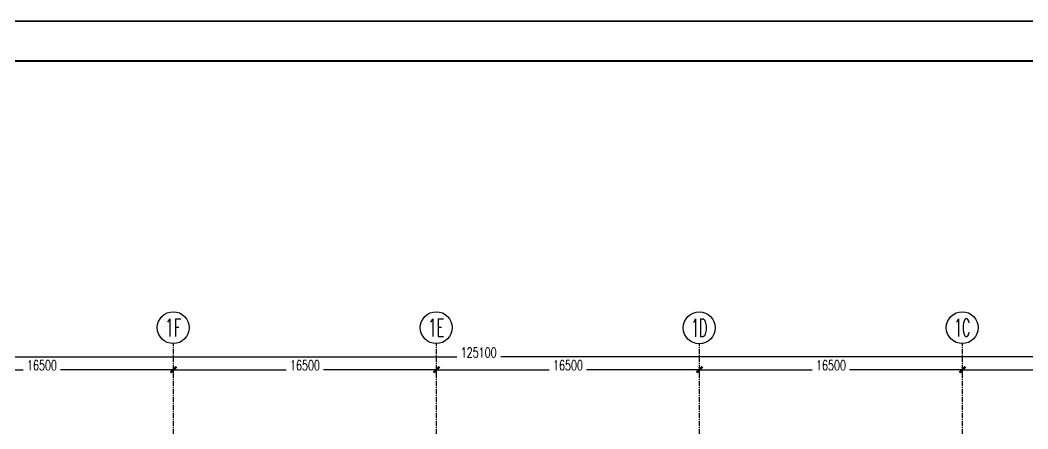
# Model space of a CAD drawing. Extents: x 782294 to 1727252, y -631030 to 17645.
# Drawn here: x 1043480 to 1106699, y -151612 to -125993 of the extents above; entities that cross this region are included whole.
import ezdxf
from ezdxf.enums import TextEntityAlignment as Align

# ---------------------------------------------------------------- set-up
doc = ezdxf.new("R2010")
doc.units = 0
doc.linetypes.add('CENTER', pattern=[2, 1.25, -0.25, 0.25, -0.25])
doc.layers.get('Defpoints').update_dxf_attribs({"color": 210})
for name, color, linetype in [('0-cxFrame', 155, 'Continuous'), ('3符号', 3, 'Continuous'), ('DIM', 173, 'Continuous'), ('DOTE', 1, 'CENTER')]:
    doc.layers.add(name, color=color, linetype=linetype)
doc.layers.add('0-cxText', color=131, linetype='Continuous', lineweight=25)
doc.styles.add('_TCH_AXIS', font='COMPLEX', dxfattribs={"bigfont": 'GBCBIG'})
doc.styles.add('cx_tuming', font='simhei.ttf')
doc.styles.add('cx_tuqian1', font='')
doc.styles.add('DHTEXT-1', font='romans.shx', dxfattribs={"width": 0.7, "bigfont": 'chinese.shx'})
doc.styles.add('黑体', font='simhei.ttf', dxfattribs={"height": 12})
doc.styles.get('cx_tuqian1').set_extended_font_data('SimSun')
doc.dimstyles.new('ZN250', dxfattribs={"dimscale": 250, "dimtxt": 2.5, "dimasz": 1.5, "dimexe": 1, "dimexo": 2, "dimgap": 0.9, "dimtad": 1, "dimdec": 0, "dimdsep": 46, "dimtxsty": 'DHTEXT-1', "dimblk": 'ARCHTICK', "dimcen": 2.5, "dimclrd": 173, "dimclre": 173, "dimclrt": 7, "dimazin": 2, "dimtfac": 1, "dimtdec": 0, "dimtix": 1, "dimtmove": 2, "dimatfit": 3, "dimfxl": 0, "dimarcsym": 0})

# ---------------------------------------------------------------- blocks, each defined once
blk = doc.blocks.new('TK22.A1 L(Dragon)')
at = {"layer": '0-cxFrame', "color": 7, "const_width": 0.5}
blk.add_lwpolyline([(0, 0), (-841, 0), (-841, 594), (0, 594)], close=True, dxfattribs=at)
at = {"layer": '0-cxFrame', "const_width": 0.5}
blk.add_lwpolyline([(-80, 10), (-821, 10), (-821, 584), (-80, 584)], close=True, dxfattribs=at)
at = {"style": '黑体', "flags": 4}
blk.add_attdef('图幅', text='', height=3.3, dxfattribs=at).set_placement((-40, 3), align=Align.RIGHT)
at = {"layer": '0-cxText', "flags": 4}
for tag, height, style, p in [('建设单位', 3.5, 'cx_tuming', (-45, 240)), ('项目名称', 3.5, 'cx_tuming', (-45, 210)), ('子项名称', 3.5, 'cx_tuming', (-45, 180)), ('工程编号', 3.3, 'cx_tuqian1', (-35, 165)), ('图名1', 3.5, 'cx_tuming', (-45, 87)), ('图名2', 3.5, 'cx_tuming', (-45, 79)), ('图名3', 3.5, 'cx_tuming', (-45, 71)), ('出图日期', 3.3, 'cx_tuqian1', (-39, 60)), ('专业', 3.3, 'cx_tuqian1', (-55, 52)), ('图号', 3.3, 'cx_tuqian1', (-55, 44)), ('版次', 3.3, 'cx_tuqian1', (-20, 44))]:
    blk.add_attdef(tag, text='', height=height, dxfattribs=dict(at, style=style)).set_placement(p, align=Align.MIDDLE)
at = {"layer": 'Defpoints', "color": 6, "flags": 4}
for tag, height, style, p in [('tufu', 3.3, '黑体', (-12, 12)), ('dwfname', 4, 'cx_tuqian1', (-80, 3))]:
    blk.add_attdef(tag, text='', height=height, dxfattribs=dict(at, style=style)).set_placement(p, align=Align.RIGHT)
blk = doc.blocks.new('_ArchTick')
at = {"color": 0, "linetype": 'ByBlock', "const_width": 0.4}
blk.add_lwpolyline([(-0.5, -0.5), (0.5, 0.5)], dxfattribs=at)
blk = doc.blocks.new('*D1358')
at = {"layer": 'Defpoints', "color": 0, "ltscale": 2500, "transparency": 16777216}
for p in [(43500, 98027), (27000, 97120), (43500, 97120)]:
    blk.add_point(p, dxfattribs=at)
at = {"layer": 'DIM', "color": 173, "linetype": 'ByBlock', "lineweight": -2, "ltscale": 2500, "transparency": 16777216}
for p, q in [((27000, 97620), (27000, 98277)), ((27000, 98027), (34077, 98027)), ((43500, 98027), (36423, 98027)), ((43500, 97620), (43500, 98277))]:
    blk.add_line(p, q, dxfattribs=at)
at = {"layer": 'DIM', "color": 173, "lineweight": -2, "ltscale": 2500, "transparency": 16777216, "xscale": 375, "yscale": 375, "zscale": 375, "rotation": 180}
blk.add_blockref('_ArchTick', (27000, 98027), dxfattribs=at)
at = {"layer": 'DIM', "color": 173, "lineweight": -2, "ltscale": 2500, "transparency": 16777216, "xscale": 375, "yscale": 375, "zscale": 375}
blk.add_blockref('_ArchTick', (43500, 98027), dxfattribs=at)
at = {"layer": 'DIM', "color": 7, "ltscale": 2500, "transparency": 16777216, "insert": (35250, 98302), "char_height": 625, "attachment_point": 5, "style": 'DHTEXT-1'}
blk.add_mtext('16500', dxfattribs=at)
blk = doc.blocks.new('*D1359')
at = {"layer": 'Defpoints', "color": 0, "ltscale": 2500, "transparency": 16777216}
for p in [(60000, 98027), (43500, 97120), (60000, 97120)]:
    blk.add_point(p, dxfattribs=at)
at = {"layer": 'DIM', "color": 173, "linetype": 'ByBlock', "lineweight": -2, "ltscale": 2500, "transparency": 16777216}
for p, q in [((43500, 97620), (43500, 98277)), ((43500, 98027), (50577, 98027)), ((60000, 98027), (52923, 98027)), ((60000, 97620), (60000, 98277))]:
    blk.add_line(p, q, dxfattribs=at)
at = {"layer": 'DIM', "color": 173, "lineweight": -2, "ltscale": 2500, "transparency": 16777216, "xscale": 375, "yscale": 375, "zscale": 375, "rotation": 180}
blk.add_blockref('_ArchTick', (43500, 98027), dxfattribs=at)
at = {"layer": 'DIM', "color": 173, "lineweight": -2, "ltscale": 2500, "transparency": 16777216, "xscale": 375, "yscale": 375, "zscale": 375}
blk.add_blockref('_ArchTick', (60000, 98027), dxfattribs=at)
at = {"layer": 'DIM', "color": 7, "ltscale": 2500, "transparency": 16777216, "insert": (51750, 98302), "char_height": 625, "attachment_point": 5, "style": 'DHTEXT-1'}
blk.add_mtext('16500', dxfattribs=at)
blk = doc.blocks.new('*D1360')
at = {"layer": 'Defpoints', "color": 0, "ltscale": 2500, "transparency": 16777216}
for p in [(76500, 98027), (60000, 97120), (76500, 97120)]:
    blk.add_point(p, dxfattribs=at)
at = {"layer": 'DIM', "color": 173, "linetype": 'ByBlock', "lineweight": -2, "ltscale": 2500, "transparency": 16777216}
for p, q in [((60000, 97620), (60000, 98277)), ((60000, 98027), (67077, 98027)), ((76500, 98027), (69423, 98027)), ((76500, 97620), (76500, 98277))]:
    blk.add_line(p, q, dxfattribs=at)
at = {"layer": 'DIM', "color": 173, "lineweight": -2, "ltscale": 2500, "transparency": 16777216, "xscale": 375, "yscale": 375, "zscale": 375, "rotation": 180}
blk.add_blockref('_ArchTick', (60000, 98027), dxfattribs=at)
at = {"layer": 'DIM', "color": 173, "lineweight": -2, "ltscale": 2500, "transparency": 16777216, "xscale": 375, "yscale": 375, "zscale": 375}
blk.add_blockref('_ArchTick', (76500, 98027), dxfattribs=at)
at = {"layer": 'DIM', "color": 7, "ltscale": 2500, "transparency": 16777216, "insert": (68250, 98302), "char_height": 625, "attachment_point": 5, "style": 'DHTEXT-1'}
blk.add_mtext('16500', dxfattribs=at)
blk = doc.blocks.new('*D1361')
at = {"layer": 'Defpoints', "color": 0, "ltscale": 2500, "transparency": 16777216}
for p in [(93000, 98027), (76500, 97120), (93000, 97120)]:
    blk.add_point(p, dxfattribs=at)
at = {"layer": 'DIM', "color": 173, "linetype": 'ByBlock', "lineweight": -2, "ltscale": 2500, "transparency": 16777216}
for p, q in [((76500, 97620), (76500, 98277)), ((76500, 98027), (83577, 98027)), ((93000, 98027), (85923, 98027)), ((93000, 97620), (93000, 98277))]:
    blk.add_line(p, q, dxfattribs=at)
at = {"layer": 'DIM', "color": 173, "lineweight": -2, "ltscale": 2500, "transparency": 16777216, "xscale": 375, "yscale": 375, "zscale": 375, "rotation": 180}
blk.add_blockref('_ArchTick', (76500, 98027), dxfattribs=at)
at = {"layer": 'DIM', "color": 173, "lineweight": -2, "ltscale": 2500, "transparency": 16777216, "xscale": 375, "yscale": 375, "zscale": 375}
blk.add_blockref('_ArchTick', (93000, 98027), dxfattribs=at)
at = {"layer": 'DIM', "color": 7, "ltscale": 2500, "transparency": 16777216, "insert": (84750, 98302), "char_height": 625, "attachment_point": 5, "style": 'DHTEXT-1'}
blk.add_mtext('16500', dxfattribs=at)
blk = doc.blocks.new('*D1362')
at = {"layer": 'Defpoints', "color": 0, "ltscale": 2500, "transparency": 16777216}
for p in [(109500, 98027), (93000, 97120), (109500, 97120)]:
    blk.add_point(p, dxfattribs=at)
at = {"layer": 'DIM', "color": 173, "linetype": 'ByBlock', "lineweight": -2, "ltscale": 2500, "transparency": 16777216}
for p, q in [((93000, 97620), (93000, 98277)), ((93000, 98027), (100077, 98027)), ((109500, 98027), (102423, 98027)), ((109500, 97620), (109500, 98277))]:
    blk.add_line(p, q, dxfattribs=at)
at = {"layer": 'DIM', "color": 173, "lineweight": -2, "ltscale": 2500, "transparency": 16777216, "xscale": 375, "yscale": 375, "zscale": 375, "rotation": 180}
blk.add_blockref('_ArchTick', (93000, 98027), dxfattribs=at)
at = {"layer": 'DIM', "color": 173, "lineweight": -2, "ltscale": 2500, "transparency": 16777216, "xscale": 375, "yscale": 375, "zscale": 375}
blk.add_blockref('_ArchTick', (109500, 98027), dxfattribs=at)
at = {"layer": 'DIM', "color": 7, "ltscale": 2500, "transparency": 16777216, "insert": (101250, 98302), "char_height": 625, "attachment_point": 5, "style": 'DHTEXT-1'}
blk.add_mtext('16500', dxfattribs=at)
blk = doc.blocks.new('*D1370')
at = {"layer": 'Defpoints', "color": 0, "ltscale": 2500, "transparency": 16777216}
for p in [(125100, 98827), (0, 97220), (125100, 97220)]:
    blk.add_point(p, dxfattribs=at)
at = {"layer": 'DIM', "color": 173, "linetype": 'ByBlock', "lineweight": -2, "ltscale": 2500, "transparency": 16777216}
for p, q in [((0, 97720), (0, 99077)), ((0, 98827), (61269, 98827)), ((125100, 98827), (64031, 98827)), ((125100, 97720), (125100, 99077))]:
    blk.add_line(p, q, dxfattribs=at)
at = {"layer": 'DIM', "color": 173, "lineweight": -2, "ltscale": 2500, "transparency": 16777216, "xscale": 375, "yscale": 375, "zscale": 375, "rotation": 180}
blk.add_blockref('_ArchTick', (0, 98827), dxfattribs=at)
at = {"layer": 'DIM', "color": 173, "lineweight": -2, "ltscale": 2500, "transparency": 16777216, "xscale": 375, "yscale": 375, "zscale": 375}
blk.add_blockref('_ArchTick', (125100, 98827), dxfattribs=at)
at = {"layer": 'DIM', "color": 7, "ltscale": 2500, "transparency": 16777216, "insert": (62650, 99102), "char_height": 625, "attachment_point": 5, "style": 'DHTEXT-1'}
blk.add_mtext('125100', dxfattribs=at)
blk = doc.blocks.new('卓越-轴号')
blk.add_circle((0, 0), 4)
at = {"color": 0, "style": '_TCH_AXIS', "width": 1.041667, "flags": 8}
blk.add_attdef('A', text='', height=4.48, dxfattribs=at).set_placement((-2, -2.24), (2, -2.24), align=Align.FIT)
blk = doc.blocks.new('20250901082728')
at = {"layer": 'DOTE', "ltscale": 250}
for p, q in [((43500, -5993.9), (43500, 99662.3)), ((60000, -5994.5), (60000, 99662.3)), ((76500, -6003), (76500, 99662.3)), ((93000, -5993.9), (93000, 99662.3))]:
    blk.add_line(p, q, dxfattribs=at)
at = {"layer": '3符号', "color": 7}
ref = blk.add_blockref('卓越-轴号', (43487, 100662.2), dxfattribs=dict(at, xscale=250, yscale=250, zscale=250))
ref.add_attrib('A', '1F', dxfattribs={"layer": '0', "color": 0, "height": 1120, "style": '_TCH_AXIS', "width": 0.604839}).set_placement((42987, 100102.2), (43987, 100102.2), align=Align.FIT)
ref = blk.add_blockref('卓越-轴号', (59987, 100661.6), dxfattribs=dict(at, xscale=250, yscale=250, zscale=250))
ref.add_attrib('A', '1E', dxfattribs={"layer": '0', "color": 0, "height": 1120, "style": '_TCH_AXIS', "width": 0.604839}).set_placement((59487, 100101.6), (60487, 100101.6), align=Align.FIT)
ref = blk.add_blockref('卓越-轴号', (76487, 100653.1), dxfattribs=dict(at, xscale=250, yscale=250, zscale=250))
ref.add_attrib('A', '1D', dxfattribs={"layer": '0', "color": 0, "height": 1120, "style": '_TCH_AXIS', "width": 0.585938}).set_placement((75987, 100093.1), (76987, 100093.1), align=Align.FIT)
ref = blk.add_blockref('卓越-轴号', (92987, 100662.2), dxfattribs=dict(at, xscale=250, yscale=250, zscale=250))
ref.add_attrib('A', '1C', dxfattribs={"layer": '0', "color": 0, "height": 1120, "style": '_TCH_AXIS', "width": 0.625}).set_placement((92487, 100102.2), (93487, 100102.2), align=Align.FIT)
at = {"layer": 'DIM', "ltscale": 2500}
for base, p1, p2, picture, middle in [((125100, 98826.7), (0, 97220), (125100, 97220), '*D1370', (62650, 99101.7)), ((43500, 98026.7), (27000, 97120), (43500, 97120), '*D1358', (35250, 98301.7)), ((60000, 98026.7), (43500, 97120), (60000, 97120), '*D1359', (51750, 98301.7)), ((76500, 98026.7), (60000, 97120), (76500, 97120), '*D1360', (68250, 98301.7)), ((93000, 98026.7), (76500, 97120), (93000, 97120), '*D1361', (84750, 98301.7)), ((109500, 98026.7), (93000, 97120), (109500, 97120), '*D1362', (101250, 98301.7))]:
    dim = blk.add_linear_dim(base=base, p1=p1, p2=p2, angle=0, dimstyle='ZN250', dxfattribs=at)
    dim.commit()
    dim.dimension.update_dxf_attribs({"geometry": picture, "text_midpoint": middle, "dimtype": 129})

msp = doc.modelspace()

# ---------------------------------------------------------------- block references
at = {"ltscale": 2000}
msp.add_blockref('20250901082728', (1009597.3, -245931.2), dxfattribs=at)
at = {"layer": '0-cxFrame', "xscale": 250, "yscale": 250, "zscale": 250}
msp.add_blockref('TK22.A1 L(Dragon)', (1180526.7, -274555.4), dxfattribs=at)

doc.saveas('drawing.dxf')
